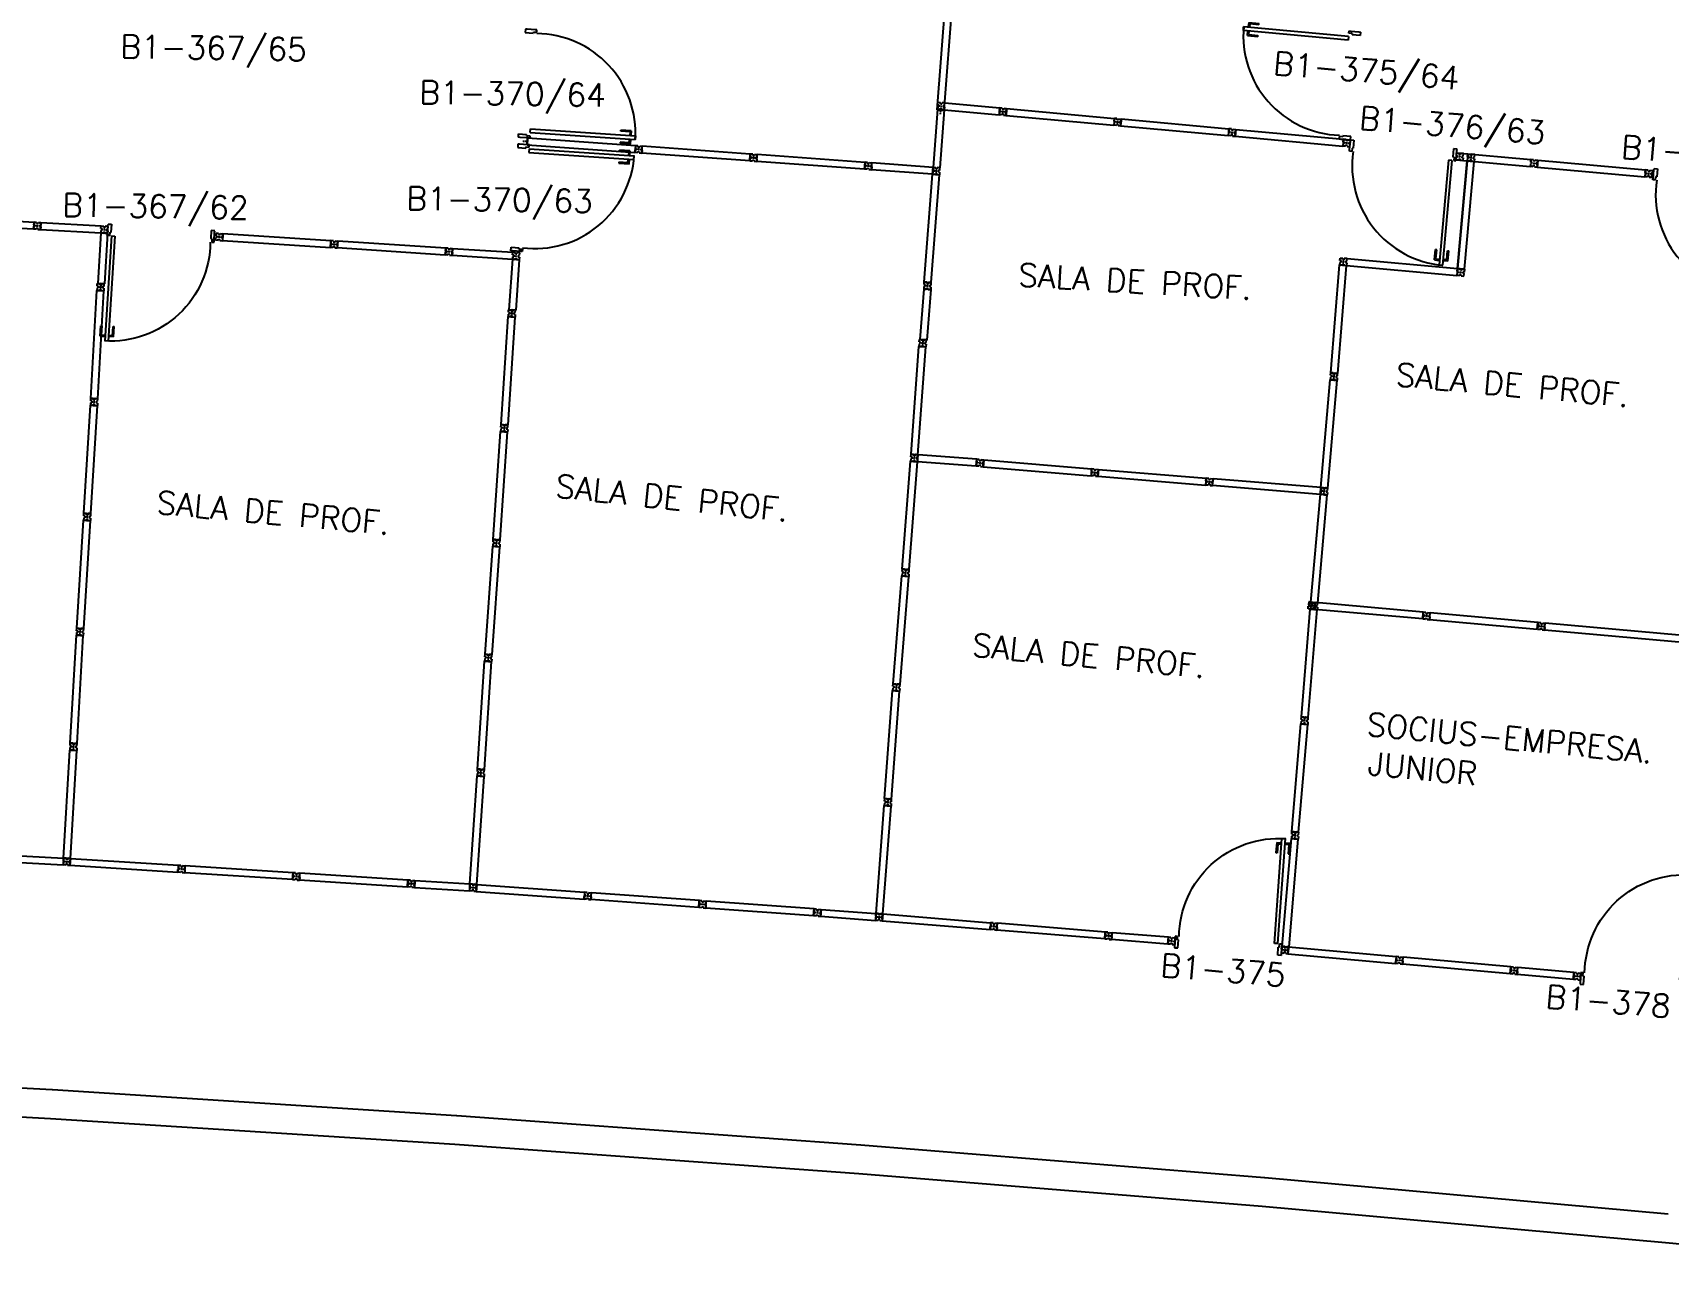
# Model space of a CAD drawing. Header units: millimetres. Extents: x 2757 to 3055, y 1102 to 1216.
# Drawn here: x 2935.51 to 2949.72, y 1187.96 to 1198.82 of the extents above; entities that cross this region are included whole.
import ezdxf

# ---------------------------------------------------------------- set-up
doc = ezdxf.new("R2010")
doc.units = ezdxf.units.MM
for name, color, linetype in [('BANC', 2, 'Continuous'), ('DIV', 2, 'Continuous'), ('TEXTO', 2, 'Continuous'), ('TEXTO-ENDEREÇO', 2, 'Continuous'), ('USO1', 2, 'Continuous')]:
    doc.layers.add(name, color=color, linetype=linetype)
doc.styles.add('1', font='romans.shx')
doc.styles.add('UNB-100', font='simplex.shx', dxfattribs={"height": 0.2})
doc.styles.add('UNB-100-1', font='simplex.shx', dxfattribs={"height": 0.2})
doc.dimstyles.new('1-600', dxfattribs={"dimtxt": 1.1, "dimasz": 2.5, "dimexe": 2, "dimexo": 4, "dimgap": 0.2, "dimtad": 1, "dimdec": 0, "dimzin": 4, "dimdsep": 46, "dimlunit": 6, "dimtxsty": '1', "dimblk1": 'NONE', "dimblk2": 'NONE', "dimsah": 1, "dimcen": 0, "dimclrd": 2, "dimclre": 2, "dimclrt": 2, "dimadec": 0, "dimazin": 0, "dimtfac": 1, "dimtdec": 0, "dimtmove": 2, "dimatfit": 3, "dimldrblk": 'NONE', "dimfxl": 1, "dimtolj": 1, "dimtzin": 0, "dimarcsym": 0})

# ---------------------------------------------------------------- blocks, each defined once
blk = doc.blocks.new('DIVMT-SLC')
for p, q in [((-0.03, 0.03), (-0.03, 0.006)), ((-0.008, 0.03), (-0.03, 0.03)), ((-0.0185, 0.006), (-0.03, 0.006)), ((-0.0185, -0.006), (-0.0185, 0.006)), ((-0.008, 0.03), (-0.008, 0.02)), ((-0.008, 0.02), (0.008, 0.02)), ((-0.0051, 0), (0.0051, 0)), ((0.0051, 0), (-0.0051, 0)), ((-0.0051, 0), (0.0051, 0)), ((0, -0.0051), (0, 0.0051)), ((0, 0.0051), (0, -0.0051)), ((0.008, 0.03), (0.008, 0.02)), ((0.008, 0.03), (0.03, 0.03)), ((0.0205, 0.006), (0.03, 0.006)), ((0.0205, -0.006), (0.0205, 0.006)), ((0.0205, 0.006), (0.0205, -0.006)), ((0.0205, 0.006), (0.03, 0.006)), ((0.97, 0.03), (0.03, 0.03)), ((0.03, 0.006), (0.03, 0.03)), ((0.03, -0.03), (0.03, 0.03)), ((0.03, -0.005), (0.03, 0.005)), ((0.97, -0.03), (0.97, 0.03)), ((0.97, 0.03), (0.97, 0.009)), ((0.97, 0.009), (0.97, 0.027)), ((0.9795, 0.006), (0.97, 0.006)), ((0.97, -0.005), (0.97, 0.005)), ((0.9795, 0.006), (0.9795, -0.006)), ((1.0051, 0), (0.9949, 0)), ((1, 0.0051), (1, -0.0051)), ((-0.0185, -0.006), (-0.03, -0.006)), ((-0.03, -0.03), (-0.03, -0.006)), ((-0.008, -0.03), (-0.03, -0.03)), ((-0.008, -0.03), (-0.008, -0.02)), ((-0.008, -0.02), (0.008, -0.02)), ((0.008, -0.03), (0.008, -0.02)), ((0.008, -0.03), (0.03, -0.03)), ((0.0205, -0.006), (0.03, -0.006)), ((0.0205, -0.006), (0.03, -0.006)), ((0.03, -0.006), (0.03, -0.03)), ((0.97, -0.03), (0.03, -0.03)), ((0.9795, -0.006), (0.97, -0.006)), ((0.97, -0.009), (0.97, -0.027))]:
    blk.add_line(p, q)
blk = doc.blocks.new('MDIVMT-SLC')
for p, q in [((-0.03, 0.03), (-0.03, 0.006)), ((-0.008, 0.03), (-0.03, 0.03)), ((-0.0185, 0.006), (-0.03, 0.006)), ((-0.0185, -0.006), (-0.0185, 0.006)), ((-0.008, 0.03), (-0.008, 0.02)), ((-0.008, 0.02), (0.008, 0.02)), ((-0.0051, 0), (0.0051, 0)), ((-0.0051, 0), (0.0051, 0)), ((0, -0.0051), (0, 0.0051)), ((0, -0.0051), (0, 0.0051)), ((0.008, 0.03), (0.008, 0.02)), ((0.008, 0.03), (0.03, 0.03)), ((0.0205, 0.006), (0.03, 0.006)), ((0.0205, -0.006), (0.0205, 0.006)), ((0.0205, 0.006), (0.03, 0.006)), ((0.0205, -0.006), (0.0205, 0.006)), ((0.03, 0.03), (0.03, -0.03)), ((0.03, 0.03), (0.47, 0.03)), ((0.03, 0.006), (0.03, 0.03)), ((0.03, 0.009), (0.03, 0.027)), ((0.03, 0.005), (0.03, -0.005)), ((0.47, 0.03), (0.47, -0.03)), ((0.4795, 0.006), (0.47, 0.006)), ((0.47, 0.005), (0.47, -0.005)), ((0.4795, -0.006), (0.4795, 0.006)), ((0.4949, 0), (0.5051, 0)), ((0.5051, 0), (0.4949, 0)), ((0.5, -0.0051), (0.5, 0.0051)), ((-0.0185, -0.006), (-0.03, -0.006)), ((-0.03, -0.03), (-0.03, -0.006)), ((-0.008, -0.03), (-0.03, -0.03)), ((-0.008, -0.03), (-0.008, -0.02)), ((-0.008, -0.02), (0.008, -0.02)), ((0.008, -0.03), (0.008, -0.02)), ((0.008, -0.03), (0.03, -0.03)), ((0.0205, -0.006), (0.03, -0.006)), ((0.0205, -0.006), (0.03, -0.006)), ((0.03, -0.006), (0.03, -0.03)), ((0.03, -0.03), (0.03, -0.009)), ((0.03, -0.009), (0.03, -0.027)), ((0.03, -0.03), (0.47, -0.03)), ((0.4795, -0.006), (0.47, -0.006))]:
    blk.add_line(p, q)
blk = doc.blocks.new('PDV2E-SLC')
at = {"layer": 'DIV', "color": 1}
for p, q in [((0.023, 0.925), (0.063, 0.925)), ((0.023, 0.925), (0.023, 0.835)), ((0.033, 0.915), (0.063, 0.915)), ((0.033, 0.915), (0.033, 0.835)), ((0.138, 0.925), (0.097, 0.925)), ((0.128, 0.915), (0.097, 0.915)), ((0.128, 0.915), (0.128, 0.835)), ((0.138, 0.925), (0.138, 0.835)), ((0.033, 0.835), (0.023, 0.835)), ((0.128, 0.835), (0.137, 0.835))]:
    blk.add_line(p, q, dxfattribs=at)
at = {"layer": 'DIV'}
for p, q in [((0.065, 0.05), (0.065, 0.965)), ((0.095, 0.965), (0.065, 0.965)), ((0.095, 0.05), (0.095, 0.965)), ((0.049, 0.05), (0.029, 0.05)), ((0.029, 0.05), (0.029, 0.035)), ((0.029, 0.035), (0.029, -0.035)), ((0.049, 0.02), (0.049, 0.05)), ((0.049, 0.02), (0.059, 0.02)), ((0.059, -0.05), (0.059, 0.02)), ((0.065, 0.05), (0.095, 0.05)), ((0.928, -0.05), (0.928, 0.02)), ((0.938, 0.02), (0.928, 0.02)), ((0.938, 0.05), (0.958, 0.05)), ((0.938, 0.02), (0.938, 0.05)), ((0.958, 0.05), (0.958, 0.035)), ((0.958, 0.035), (0.958, -0.035)), ((0.029, -0.035), (0.029, -0.05)), ((0.029, -0.05), (0.059, -0.05)), ((0.958, -0.05), (0.928, -0.05)), ((0.958, -0.035), (0.958, -0.05))]:
    blk.add_line(p, q, dxfattribs=at)
at = {"layer": 'DIV', "color": 1}
blk.add_arc((0.062, 0.1), 0.865, 356.6786, 90, dxfattribs=at)
blk = doc.blocks.new('MTT-SLC')
for p, q in [((-0.008, 0.03), (-0.03, 0.03)), ((-0.03, 0.03), (-0.03, 0.006)), ((-0.0185, 0.006), (-0.03, 0.006)), ((-0.0185, -0.006), (-0.0185, 0.006)), ((-0.008, 0.03), (-0.008, 0.02)), ((-0.008, 0.02), (0.008, 0.02)), ((-0.0051, 0), (0.0051, 0)), ((0, -0.0051), (0, 0.0051)), ((0.008, 0.03), (0.03, 0.03)), ((0.008, 0.03), (0.008, 0.02)), ((0.0205, -0.006), (0.0205, 0.006)), ((0.0205, 0.006), (0.03, 0.006)), ((0.03, 0.006), (0.03, 0.03)), ((-0.03, -0.03), (-0.03, -0.006)), ((-0.0185, -0.006), (-0.03, -0.006)), ((-0.008, -0.03), (-0.03, -0.03)), ((-0.008, -0.02), (0.008, -0.02)), ((-0.008, -0.03), (-0.008, -0.02)), ((0.008, -0.03), (0.008, -0.02)), ((0.008, -0.03), (0.03, -0.03)), ((0.0205, -0.006), (0.03, -0.006)), ((0.03, -0.006), (0.03, -0.03))]:
    blk.add_line(p, q)
blk = doc.blocks.new('DIV-SLC')
for p, q in [((-0.0051, 0), (0.0051, 0)), ((0, -0.0051), (0, 0.0051)), ((0.0205, 0.006), (0.03, 0.006)), ((0.0205, -0.006), (0.0205, 0.006)), ((0.03, 0.03), (0.97, 0.03)), ((0.03, 0.03), (0.03, -0.03)), ((0.03, 0.009), (0.03, 0.027)), ((0.03, 0.005), (0.03, -0.005)), ((0.97, 0.03), (0.97, -0.03)), ((0.9795, 0.006), (0.97, 0.006)), ((0.97, 0.005), (0.97, -0.005)), ((0.9795, -0.006), (0.9795, 0.006)), ((1.0051, 0), (0.9949, 0)), ((0.9949, 0), (1.0051, 0)), ((1, -0.0051), (1, 0.0051)), ((0.0205, -0.006), (0.03, -0.006)), ((0.03, -0.03), (0.03, -0.009)), ((0.03, -0.009), (0.03, -0.027)), ((0.03, -0.03), (0.97, -0.03)), ((0.9795, -0.006), (0.97, -0.006))]:
    blk.add_line(p, q)
blk = doc.blocks.new('PDV2D-SLC')
at = {"layer": 'DIV'}
for p, q in [((0.03, 0.05), (0.06, 0.05)), ((0.03, 0.035), (0.03, 0.05)), ((0.03, -0.035), (0.03, 0.035)), ((0.06, 0.05), (0.06, -0.02)), ((0.941, 0.05), (0.941, -0.02)), ((0.971, 0.05), (0.941, 0.05)), ((0.971, 0.035), (0.971, 0.05)), ((0.971, -0.035), (0.971, 0.035)), ((0.03, -0.05), (0.03, -0.035)), ((0.05, -0.05), (0.03, -0.05)), ((0.05, -0.02), (0.06, -0.02)), ((0.05, -0.02), (0.05, -0.05)), ((0.079, -0.05), (0.109, -0.05)), ((0.079, -0.05), (0.079, -0.965)), ((0.109, -0.05), (0.109, -0.965)), ((0.951, -0.02), (0.941, -0.02)), ((0.951, -0.02), (0.951, -0.05)), ((0.951, -0.05), (0.971, -0.05)), ((0.971, -0.05), (0.971, -0.035)), ((0.109, -0.965), (0.079, -0.965))]:
    blk.add_line(p, q, dxfattribs=at)
at = {"layer": 'DIV', "color": 1}
for p, q in [((0.036, -0.925), (0.036, -0.835)), ((0.046, -0.835), (0.036, -0.835)), ((0.046, -0.915), (0.046, -0.835)), ((0.141, -0.915), (0.141, -0.835)), ((0.141, -0.835), (0.151, -0.835)), ((0.151, -0.925), (0.151, -0.835)), ((0.036, -0.925), (0.076, -0.925)), ((0.046, -0.915), (0.076, -0.915)), ((0.141, -0.915), (0.111, -0.915)), ((0.151, -0.925), (0.111, -0.925))]:
    blk.add_line(p, q, dxfattribs=at)
blk.add_arc((0.076, -0.1), 0.865, 270, 3.3214, dxfattribs=at)
blk = doc.blocks.new('*D106')
at = {"layer": 'DEFPOINTS', "color": 0, "transparency": 16777216}
for p in [(2979.009, 1208.038), (2944.069, 1205.583), (2943.954, 1204.088), (2994.816, 1198.615), (2994.524, 1197.144)]:
    blk.add_point(p, dxfattribs=at)
at = {"layer": 'USO1', "color": 2, "lineweight": -2, "transparency": 16777216}
for p, q in [((2944.375, 1209.571), (2944.72, 1214.057)), ((2995.594, 1202.539), (2996.472, 1206.964))]:
    blk.add_line(p, q, dxfattribs=at)
blk.add_arc((2911.153, 776.839), 436.505, 78.78048, 85.60976, dxfattribs=at)
at = {"layer": 'USO1', "color": 2, "transparency": 16777216, "insert": (2970.557, 1210.225), "char_height": 1.1, "attachment_point": 5, "rotation": 352.1951, "style": '1'}
blk.add_mtext('\\A1;Sociologia', dxfattribs=at)
blk = doc.blocks.new('_NONE')
at = {"color": 0, "linetype": 'ByBlock'}
blk.add_circle((0, 0), 0.25, dxfattribs=at)
blk = doc.blocks.new('dfh')
at = {"layer": 'DIV'}
for p, q in [((-0.029, 0.009), (-0.027, 0.033)), ((-0.027, 0.033), (-0.029, 0.012)), ((-0.029, 0.012), (-0.027, 0.03)), ((-0.02, 0.008), (-0.029, 0.009)), ((-0.02, 0.008), (-0.029, 0.009)), ((-0.005, 0.031), (-0.027, 0.033)), ((-0.02, 0.008), (-0.021, -0.004)), ((-0.02, 0.008), (-0.021, -0.004)), ((-0.005, 0.031), (-0.006, 0.021)), ((0.01, 0.019), (-0.006, 0.021)), ((0.005, 0), (-0.005, 0)), ((0.005, 0), (-0.005, 0)), ((0, 0.005), (0, -0.005)), ((0, 0.005), (0, -0.005)), ((0.011, 0.029), (0.01, 0.019)), ((0.011, 0.029), (0.033, 0.027)), ((0.019, 0.004), (0.018, -0.008)), ((0.019, 0.004), (0.03, 0.003)), ((0.033, 0.027), (0.03, 0.003)), ((-0.03, -0.003), (-0.033, -0.027)), ((-0.011, -0.029), (-0.033, -0.027)), ((-0.031, -0.006), (-0.032, -0.024)), ((-0.021, -0.004), (-0.03, -0.003)), ((-0.021, -0.004), (-0.03, -0.003)), ((-0.011, -0.029), (-0.01, -0.019)), ((0.006, -0.021), (-0.01, -0.019)), ((0.005, -0.031), (0.006, -0.021)), ((0.005, -0.031), (0.027, -0.033)), ((0.018, -0.008), (0.029, -0.009)), ((0.027, -0.033), (0.029, -0.009))]:
    blk.add_line(p, q, dxfattribs=at)

msp = doc.modelspace()

# ---------------------------------------------------------------- linework, layer by layer
at = {"layer": 'BANC'}
for p, q in [((2935.679, 1189.632), (2932.166, 1189.826)), ((2935.665, 1189.382), (2932.152, 1189.577)), ((2939.192, 1189.407), (2935.681, 1189.632)), ((2939.176, 1189.158), (2935.665, 1189.382)), ((2942.704, 1189.153), (2939.194, 1189.407)), ((2942.686, 1188.903), (2939.176, 1189.158)), ((2946.213, 1188.868), (2942.706, 1189.152)), ((2946.192, 1188.619), (2942.686, 1188.903)), ((2949.719, 1188.554), (2946.215, 1188.868)), ((2949.697, 1188.305), (2946.192, 1188.619)), ((2953.198, 1187.961), (2949.697, 1188.305))]:
    msp.add_line(p, q, dxfattribs=at)
at = {"layer": 'DIV'}
for p, q in [((2943.37, 1198.151), (2943.332, 1197.646)), ((2943.371, 1198.173), (2943.37, 1198.151)), ((2943.37, 1198.151), (2943.39, 1198.15)), ((2943.429, 1198.147), (2943.37, 1198.151)), ((2943.393, 1198.15), (2943.37, 1198.151)), ((2943.371, 1198.173), (2943.381, 1198.172)), ((2943.372, 1198.189), (2943.374, 1198.211)), ((2943.372, 1198.189), (2943.382, 1198.188)), ((2943.39, 1198.15), (2943.373, 1198.151)), ((2943.374, 1198.211), (2943.398, 1198.209)), ((2943.382, 1198.188), (2943.381, 1198.172)), ((2943.429, 1198.147), (2943.392, 1197.642)), ((2943.394, 1198.159), (2943.393, 1198.15)), ((2943.394, 1198.159), (2943.393, 1198.15)), ((2943.394, 1198.159), (2943.406, 1198.158)), ((2943.394, 1198.159), (2943.406, 1198.158)), ((2943.404, 1198.149), (2943.394, 1198.149)), ((2943.397, 1198.198), (2943.398, 1198.209)), ((2943.397, 1198.198), (2943.409, 1198.197)), ((2943.397, 1198.179), (2943.407, 1198.179)), ((2943.397, 1198.179), (2943.407, 1198.179)), ((2943.402, 1198.184), (2943.401, 1198.174)), ((2943.402, 1198.184), (2943.401, 1198.174)), ((2943.406, 1198.158), (2943.405, 1198.149)), ((2943.406, 1198.158), (2943.405, 1198.149)), ((2943.405, 1198.149), (2943.429, 1198.147)), ((2943.408, 1198.148), (2943.426, 1198.147)), ((2943.409, 1198.197), (2943.41, 1198.208)), ((2943.434, 1198.207), (2943.41, 1198.208)), ((2943.422, 1198.185), (2943.421, 1198.17)), ((2943.431, 1198.169), (2943.421, 1198.17)), ((2943.432, 1198.185), (2943.422, 1198.185)), ((2943.431, 1198.169), (2943.429, 1198.147)), ((2943.429, 1198.147), (2943.906, 1198.103)), ((2943.432, 1198.185), (2943.434, 1198.207)), ((2943.434, 1198.207), (2943.912, 1198.163)), ((2943.912, 1198.163), (2943.906, 1198.103)), ((2943.908, 1198.127), (2943.906, 1198.103)), ((2943.928, 1198.101), (2943.906, 1198.103)), ((2943.909, 1198.138), (2943.908, 1198.128)), ((2943.918, 1198.126), (2943.908, 1198.127)), ((2943.918, 1198.126), (2943.908, 1198.127)), ((2943.909, 1198.139), (2943.912, 1198.163)), ((2943.919, 1198.138), (2943.909, 1198.139)), ((2943.919, 1198.138), (2943.909, 1198.139)), ((2943.934, 1198.161), (2943.912, 1198.163)), ((2943.919, 1198.138), (2943.918, 1198.126)), ((2943.918, 1198.126), (2943.919, 1198.138)), ((2943.928, 1198.101), (2943.929, 1198.111)), ((2943.945, 1198.11), (2943.929, 1198.111)), ((2943.934, 1198.161), (2943.933, 1198.151)), ((2943.949, 1198.15), (2943.933, 1198.151)), ((2943.944, 1198.13), (2943.934, 1198.131)), ((2943.934, 1198.131), (2943.944, 1198.13)), ((2943.944, 1198.13), (2943.934, 1198.131)), ((2943.939, 1198.136), (2943.938, 1198.125)), ((2943.938, 1198.125), (2943.939, 1198.136)), ((2943.944, 1198.1), (2943.945, 1198.11)), ((2943.944, 1198.1), (2943.966, 1198.098)), ((2943.949, 1198.16), (2943.949, 1198.15)), ((2943.949, 1198.16), (2943.971, 1198.158)), ((2943.958, 1198.135), (2943.957, 1198.123)), ((2943.957, 1198.123), (2943.968, 1198.122)), ((2943.958, 1198.135), (2943.969, 1198.134)), ((2943.966, 1198.098), (2943.968, 1198.122)), ((2943.971, 1198.158), (2943.969, 1198.134)), ((2946.959, 1197.885), (2946.985, 1197.882)), ((2942.741, 1197.69), (2942.74, 1197.666)), ((2942.763, 1197.688), (2942.741, 1197.69)), ((2942.763, 1197.688), (2942.763, 1197.678)), ((2942.763, 1197.678), (2942.778, 1197.677)), ((2942.779, 1197.687), (2942.778, 1197.677)), ((2942.779, 1197.687), (2942.801, 1197.686)), ((2942.797, 1197.626), (2942.801, 1197.686)), ((2942.799, 1197.662), (2942.801, 1197.686)), ((2943.332, 1197.646), (2942.801, 1197.686)), ((2947.876, 1197.712), (2948.521, 1197.654)), ((2947.881, 1197.771), (2948.526, 1197.714)), ((2947.979, 1197.763), (2947.889, 1196.767)), ((2942.737, 1197.63), (2942.739, 1197.654)), ((2942.759, 1197.629), (2942.737, 1197.63)), ((2942.75, 1197.653), (2942.739, 1197.654)), ((2942.751, 1197.665), (2942.74, 1197.666)), ((2942.75, 1197.653), (2942.751, 1197.665)), ((2942.759, 1197.629), (2942.76, 1197.639)), ((2942.76, 1197.639), (2942.776, 1197.637)), ((2942.764, 1197.658), (2942.774, 1197.658)), ((2942.774, 1197.658), (2942.764, 1197.658)), ((2942.764, 1197.658), (2942.774, 1197.658)), ((2942.769, 1197.663), (2942.769, 1197.653)), ((2942.769, 1197.653), (2942.769, 1197.663)), ((2942.775, 1197.627), (2942.776, 1197.637)), ((2942.775, 1197.627), (2942.797, 1197.626)), ((2942.79, 1197.662), (2942.789, 1197.65)), ((2942.789, 1197.65), (2942.79, 1197.662)), ((2942.789, 1197.65), (2942.799, 1197.65)), ((2942.789, 1197.65), (2942.799, 1197.65)), ((2942.79, 1197.662), (2942.799, 1197.662)), ((2942.79, 1197.662), (2942.799, 1197.662)), ((2942.799, 1197.65), (2942.797, 1197.626)), ((2943.328, 1197.586), (2942.797, 1197.626)), ((2942.799, 1197.651), (2942.799, 1197.661)), ((2943.328, 1197.586), (2943.332, 1197.646)), ((2943.33, 1197.607), (2943.328, 1197.589)), ((2943.33, 1197.611), (2943.331, 1197.621)), ((2943.339, 1197.61), (2943.33, 1197.61)), ((2943.332, 1197.646), (2943.331, 1197.625)), ((2943.331, 1197.625), (2943.332, 1197.643)), ((2943.34, 1197.622), (2943.331, 1197.622)), ((2943.34, 1197.622), (2943.339, 1197.61)), ((2943.365, 1197.614), (2943.355, 1197.614)), ((2943.361, 1197.619), (2943.36, 1197.609)), ((2935.517, 1197.11), (2935.519, 1197.134)), ((2935.539, 1197.108), (2935.517, 1197.11)), ((2935.521, 1197.17), (2935.519, 1197.146)), ((2935.531, 1197.145), (2935.519, 1197.146)), ((2935.53, 1197.133), (2935.519, 1197.134)), ((2935.543, 1197.168), (2935.521, 1197.17)), ((2935.531, 1197.145), (2935.53, 1197.133)), ((2935.539, 1197.108), (2935.54, 1197.118)), ((2935.54, 1197.118), (2935.556, 1197.117)), ((2935.543, 1197.168), (2935.542, 1197.158)), ((2935.542, 1197.158), (2935.558, 1197.157)), ((2935.544, 1197.138), (2935.554, 1197.138)), ((2935.544, 1197.138), (2935.554, 1197.138)), ((2935.549, 1197.143), (2935.549, 1197.133)), ((2935.549, 1197.143), (2935.549, 1197.133)), ((2935.555, 1197.107), (2935.556, 1197.117)), ((2935.555, 1197.107), (2935.577, 1197.106)), ((2935.559, 1197.167), (2935.558, 1197.157)), ((2935.559, 1197.167), (2935.581, 1197.166)), ((2935.57, 1197.143), (2935.569, 1197.131)), ((2935.57, 1197.143), (2935.569, 1197.131)), ((2935.569, 1197.131), (2935.579, 1197.13)), ((2935.569, 1197.131), (2935.579, 1197.13)), ((2935.57, 1197.143), (2935.579, 1197.142)), ((2935.57, 1197.143), (2935.579, 1197.142)), ((2935.577, 1197.106), (2935.581, 1197.166)), ((2935.579, 1197.13), (2935.577, 1197.106)), ((2935.578, 1197.127), (2935.577, 1197.109)), ((2935.577, 1197.106), (2936.101, 1197.077)), ((2935.579, 1197.142), (2935.581, 1197.166)), ((2935.579, 1197.131), (2935.579, 1197.141)), ((2935.581, 1197.166), (2935.58, 1197.145)), ((2935.58, 1197.145), (2935.581, 1197.163)), ((2935.581, 1197.166), (2936.104, 1197.137)), ((2936.137, 1197.105), (2936.127, 1197.105)), ((2936.127, 1197.105), (2936.137, 1197.105)), ((2936.132, 1197.11), (2936.132, 1197.1)), ((2936.153, 1197.11), (2936.152, 1197.098)), ((2936.153, 1197.11), (2936.162, 1197.109)), ((2936.16, 1197.073), (2936.164, 1197.133)), ((2936.162, 1197.098), (2936.162, 1197.108)), ((2936.152, 1197.098), (2936.162, 1197.097)), ((2939.094, 1196.886), (2939.096, 1196.91)), ((2939.116, 1196.884), (2939.094, 1196.886)), ((2939.107, 1196.909), (2939.096, 1196.91)), ((2939.098, 1196.945), (2939.097, 1196.922)), ((2939.108, 1196.921), (2939.097, 1196.922)), ((2939.12, 1196.944), (2939.098, 1196.945)), ((2939.108, 1196.921), (2939.107, 1196.909)), ((2939.116, 1196.884), (2939.117, 1196.894)), ((2939.117, 1196.894), (2939.133, 1196.893)), ((2939.12, 1196.944), (2939.12, 1196.934)), ((2939.12, 1196.934), (2939.136, 1196.933)), ((2939.121, 1196.914), (2939.131, 1196.913)), ((2939.121, 1196.914), (2939.131, 1196.913)), ((2939.127, 1196.919), (2939.126, 1196.909)), ((2939.127, 1196.919), (2939.126, 1196.909)), ((2939.132, 1196.883), (2939.133, 1196.893)), ((2939.132, 1196.883), (2939.154, 1196.882)), ((2939.136, 1196.943), (2939.158, 1196.942)), ((2939.136, 1196.943), (2939.136, 1196.933)), ((2939.147, 1196.918), (2939.146, 1196.906)), ((2939.147, 1196.918), (2939.146, 1196.906)), ((2939.146, 1196.906), (2939.156, 1196.906)), ((2939.146, 1196.906), (2939.156, 1196.906)), ((2939.147, 1196.918), (2939.157, 1196.918)), ((2939.147, 1196.918), (2939.157, 1196.918)), ((2939.154, 1196.882), (2939.158, 1196.942)), ((2939.156, 1196.906), (2939.154, 1196.882)), ((2939.156, 1196.903), (2939.154, 1196.885)), ((2939.154, 1196.882), (2939.678, 1196.848)), ((2939.156, 1196.907), (2939.157, 1196.917)), ((2939.157, 1196.918), (2939.158, 1196.942)), ((2939.158, 1196.942), (2939.157, 1196.921)), ((2939.157, 1196.921), (2939.158, 1196.939)), ((2939.158, 1196.942), (2939.681, 1196.908)), ((2946.929, 1196.853), (2947.889, 1196.767)), ((2946.924, 1196.793), (2947.884, 1196.707)), ((2947.889, 1196.767), (2947.884, 1196.707)), ((2947.886, 1196.731), (2947.884, 1196.707)), ((2947.906, 1196.705), (2947.884, 1196.707)), ((2947.887, 1196.742), (2947.886, 1196.732)), ((2947.895, 1196.73), (2947.886, 1196.731)), ((2947.895, 1196.73), (2947.886, 1196.731)), ((2947.887, 1196.743), (2947.889, 1196.767)), ((2947.896, 1196.742), (2947.887, 1196.743)), ((2947.896, 1196.742), (2947.887, 1196.743)), ((2947.911, 1196.765), (2947.889, 1196.767)), ((2947.896, 1196.742), (2947.895, 1196.73)), ((2947.895, 1196.73), (2947.896, 1196.742)), ((2947.906, 1196.705), (2947.906, 1196.715)), ((2947.922, 1196.713), (2947.906, 1196.715)), ((2947.911, 1196.765), (2947.91, 1196.755)), ((2947.926, 1196.753), (2947.91, 1196.755)), ((2947.921, 1196.734), (2947.911, 1196.735)), ((2947.911, 1196.735), (2947.921, 1196.734)), ((2947.921, 1196.734), (2947.911, 1196.735)), ((2947.917, 1196.739), (2947.916, 1196.729)), ((2947.916, 1196.729), (2947.917, 1196.739)), ((2947.921, 1196.703), (2947.922, 1196.713)), ((2947.921, 1196.703), (2947.943, 1196.701)), ((2947.927, 1196.763), (2947.926, 1196.753)), ((2947.927, 1196.763), (2947.949, 1196.761)), ((2947.935, 1196.738), (2947.934, 1196.726)), ((2947.934, 1196.726), (2947.946, 1196.725)), ((2947.935, 1196.738), (2947.947, 1196.737)), ((2947.943, 1196.701), (2947.946, 1196.725)), ((2947.949, 1196.761), (2947.947, 1196.737)), ((2943.197, 1195.089), (2943.202, 1195.149)), ((2943.712, 1195.11), (2943.202, 1195.149)), ((2943.708, 1195.05), (2943.197, 1195.089)), ((2943.708, 1195.05), (2943.712, 1195.11)), ((2943.71, 1195.074), (2943.708, 1195.05)), ((2943.709, 1195.071), (2943.708, 1195.053)), ((2943.73, 1195.049), (2943.708, 1195.05)), ((2943.71, 1195.075), (2943.71, 1195.085)), ((2943.719, 1195.073), (2943.71, 1195.074)), ((2943.719, 1195.073), (2943.71, 1195.074)), ((2943.711, 1195.086), (2943.712, 1195.11)), ((2943.712, 1195.11), (2943.711, 1195.089)), ((2943.711, 1195.089), (2943.712, 1195.107)), ((2943.72, 1195.085), (2943.711, 1195.086)), ((2943.72, 1195.085), (2943.711, 1195.086)), ((2943.734, 1195.108), (2943.712, 1195.11)), ((2943.72, 1195.085), (2943.719, 1195.073)), ((2943.72, 1195.085), (2943.719, 1195.073)), ((2943.746, 1195.057), (2943.73, 1195.058)), ((2943.73, 1195.049), (2943.73, 1195.058)), ((2943.734, 1195.108), (2943.734, 1195.098)), ((2943.75, 1195.097), (2943.734, 1195.098)), ((2943.745, 1195.077), (2943.735, 1195.078)), ((2943.745, 1195.077), (2943.735, 1195.078)), ((2943.74, 1195.083), (2943.74, 1195.073)), ((2943.74, 1195.083), (2943.74, 1195.073)), ((2943.745, 1195.047), (2943.746, 1195.057)), ((2943.745, 1195.047), (2943.767, 1195.045)), ((2943.75, 1195.107), (2943.772, 1195.105)), ((2943.75, 1195.107), (2943.75, 1195.097)), ((2943.759, 1195.082), (2943.758, 1195.07)), ((2943.758, 1195.07), (2943.769, 1195.069)), ((2943.759, 1195.082), (2943.77, 1195.081)), ((2943.767, 1195.045), (2943.769, 1195.069)), ((2943.772, 1195.105), (2943.77, 1195.081)), ((2948.591, 1193.691), (2948.589, 1193.667)), ((2948.613, 1193.689), (2948.591, 1193.691)), ((2948.586, 1193.631), (2948.588, 1193.655)), ((2948.608, 1193.629), (2948.586, 1193.631)), ((2948.599, 1193.654), (2948.588, 1193.655)), ((2948.6, 1193.666), (2948.589, 1193.667)), ((2948.599, 1193.654), (2948.6, 1193.666)), ((2948.608, 1193.639), (2948.624, 1193.638)), ((2948.608, 1193.629), (2948.608, 1193.639)), ((2948.613, 1193.689), (2948.612, 1193.679)), ((2948.612, 1193.679), (2948.628, 1193.678)), ((2948.613, 1193.659), (2948.623, 1193.658)), ((2948.623, 1193.658), (2948.613, 1193.659)), ((2948.613, 1193.659), (2948.623, 1193.658)), ((2948.619, 1193.664), (2948.618, 1193.653)), ((2948.618, 1193.653), (2948.619, 1193.664)), ((2948.624, 1193.628), (2948.624, 1193.638)), ((2948.624, 1193.628), (2948.645, 1193.626)), ((2948.629, 1193.688), (2948.628, 1193.678)), ((2948.629, 1193.688), (2948.651, 1193.686)), ((2948.639, 1193.663), (2948.638, 1193.651)), ((2948.638, 1193.651), (2948.639, 1193.663)), ((2948.638, 1193.651), (2948.648, 1193.65)), ((2948.638, 1193.651), (2948.648, 1193.65)), ((2948.639, 1193.663), (2948.649, 1193.662)), ((2948.639, 1193.663), (2948.649, 1193.662)), ((2948.645, 1193.626), (2948.651, 1193.686)), ((2948.648, 1193.65), (2948.645, 1193.626)), ((2950.133, 1193.493), (2948.645, 1193.626)), ((2948.648, 1193.651), (2948.648, 1193.661)), ((2948.649, 1193.662), (2948.651, 1193.686)), ((2950.138, 1193.553), (2948.651, 1193.686)), ((2935.296, 1191.612), (2935.774, 1191.586)), ((2935.299, 1191.672), (2935.777, 1191.646)), ((2935.777, 1191.646), (2935.774, 1191.586)), ((2935.776, 1191.621), (2935.775, 1191.611)), ((2935.785, 1191.61), (2935.775, 1191.61)), ((2935.785, 1191.622), (2935.776, 1191.622)), ((2935.785, 1191.61), (2935.785, 1191.622)), ((2935.801, 1191.615), (2935.811, 1191.614)), ((2935.811, 1191.614), (2935.801, 1191.615)), ((2935.805, 1191.61), (2935.806, 1191.62)), ((2938.767, 1191.395), (2938.768, 1191.419)), ((2938.78, 1191.418), (2938.768, 1191.419)), ((2938.77, 1191.455), (2938.769, 1191.431)), ((2938.78, 1191.43), (2938.769, 1191.431)), ((2938.792, 1191.453), (2938.77, 1191.455)), ((2938.78, 1191.418), (2938.78, 1191.43)), ((2938.792, 1191.453), (2938.792, 1191.443)), ((2938.792, 1191.443), (2938.808, 1191.442)), ((2938.793, 1191.423), (2938.803, 1191.423)), ((2938.793, 1191.423), (2938.803, 1191.423)), ((2938.798, 1191.418), (2938.799, 1191.428)), ((2938.798, 1191.418), (2938.799, 1191.428)), ((2938.808, 1191.452), (2938.83, 1191.451)), ((2938.808, 1191.452), (2938.808, 1191.442)), ((2938.818, 1191.416), (2938.819, 1191.428)), ((2938.818, 1191.416), (2938.819, 1191.428)), ((2938.819, 1191.428), (2938.829, 1191.427)), ((2938.819, 1191.428), (2938.829, 1191.427)), ((2938.83, 1191.451), (2938.826, 1191.391)), ((2938.829, 1191.426), (2938.828, 1191.416)), ((2938.829, 1191.427), (2938.83, 1191.451)), ((2938.829, 1191.43), (2938.83, 1191.448)), ((2938.83, 1191.451), (2939.308, 1191.421)), ((2939.308, 1191.421), (2939.304, 1191.361)), ((2938.789, 1191.393), (2938.767, 1191.395)), ((2938.789, 1191.403), (2938.805, 1191.402)), ((2938.789, 1191.393), (2938.789, 1191.403)), ((2938.805, 1191.392), (2938.805, 1191.402)), ((2938.805, 1191.392), (2938.826, 1191.391)), ((2938.818, 1191.416), (2938.828, 1191.415)), ((2938.818, 1191.416), (2938.828, 1191.415)), ((2938.828, 1191.415), (2938.826, 1191.391)), ((2938.826, 1191.391), (2938.828, 1191.412)), ((2938.826, 1191.391), (2939.304, 1191.361)), ((2938.828, 1191.412), (2938.827, 1191.394)), ((2939.316, 1191.396), (2939.306, 1191.397)), ((2939.306, 1191.396), (2939.306, 1191.386)), ((2939.315, 1191.384), (2939.306, 1191.385)), ((2939.315, 1191.384), (2939.316, 1191.396)), ((2939.331, 1191.389), (2939.341, 1191.389)), ((2939.341, 1191.389), (2939.331, 1191.389)), ((2939.336, 1191.384), (2939.336, 1191.394)), ((2942.295, 1191.144), (2942.297, 1191.168)), ((2942.317, 1191.142), (2942.295, 1191.144)), ((2942.299, 1191.204), (2942.297, 1191.18)), ((2942.309, 1191.179), (2942.297, 1191.18)), ((2942.308, 1191.167), (2942.297, 1191.168)), ((2942.321, 1191.202), (2942.299, 1191.204)), ((2942.308, 1191.167), (2942.309, 1191.179)), ((2942.317, 1191.152), (2942.333, 1191.151)), ((2942.317, 1191.142), (2942.317, 1191.152)), ((2942.321, 1191.202), (2942.32, 1191.192)), ((2942.32, 1191.192), (2942.336, 1191.191)), ((2942.322, 1191.172), (2942.332, 1191.171)), ((2942.322, 1191.172), (2942.332, 1191.171)), ((2942.327, 1191.166), (2942.327, 1191.177)), ((2942.327, 1191.166), (2942.327, 1191.177)), ((2942.333, 1191.141), (2942.333, 1191.151)), ((2942.333, 1191.141), (2942.355, 1191.14)), ((2942.337, 1191.201), (2942.336, 1191.191)), ((2942.337, 1191.201), (2942.359, 1191.199)), ((2942.347, 1191.164), (2942.348, 1191.176)), ((2942.347, 1191.164), (2942.348, 1191.176)), ((2942.347, 1191.164), (2942.356, 1191.163)), ((2942.347, 1191.164), (2942.356, 1191.163)), ((2942.348, 1191.176), (2942.357, 1191.175)), ((2942.348, 1191.176), (2942.357, 1191.175)), ((2942.359, 1191.199), (2942.355, 1191.14)), ((2942.356, 1191.163), (2942.355, 1191.14)), ((2942.356, 1191.16), (2942.355, 1191.143)), ((2942.355, 1191.14), (2942.356, 1191.16)), ((2942.355, 1191.14), (2942.832, 1191.105)), ((2942.357, 1191.174), (2942.356, 1191.164)), ((2942.357, 1191.175), (2942.359, 1191.199)), ((2942.357, 1191.178), (2942.359, 1191.196)), ((2942.359, 1191.199), (2942.836, 1191.165)), ((2942.836, 1191.165), (2942.832, 1191.105)), ((2942.834, 1191.14), (2942.834, 1191.13)), ((2942.844, 1191.141), (2942.835, 1191.141)), ((2942.843, 1191.129), (2942.844, 1191.141)), ((2942.859, 1191.133), (2942.869, 1191.133)), ((2942.869, 1191.133), (2942.859, 1191.133)), ((2942.864, 1191.128), (2942.864, 1191.138)), ((2942.843, 1191.129), (2942.834, 1191.129)), ((2944.829, 1191.003), (2944.827, 1190.979)), ((2944.851, 1191.001), (2944.829, 1191.003)), ((2944.851, 1191.001), (2944.85, 1190.992)), ((2944.85, 1190.992), (2944.866, 1190.99)), ((2944.867, 1191), (2944.866, 1190.99)), ((2944.867, 1191), (2944.889, 1190.998)), ((2944.884, 1190.939), (2944.889, 1190.998)), ((2944.887, 1190.975), (2944.889, 1190.998)), ((2945.377, 1190.959), (2944.889, 1190.998)), ((2944.824, 1190.943), (2944.826, 1190.967)), ((2944.846, 1190.942), (2944.824, 1190.943)), ((2944.837, 1190.966), (2944.826, 1190.967)), ((2944.838, 1190.978), (2944.827, 1190.979)), ((2944.837, 1190.966), (2944.838, 1190.978)), ((2944.846, 1190.942), (2944.847, 1190.952)), ((2944.847, 1190.952), (2944.863, 1190.95)), ((2944.851, 1190.971), (2944.861, 1190.971)), ((2944.861, 1190.971), (2944.851, 1190.971)), ((2944.851, 1190.971), (2944.861, 1190.971)), ((2944.857, 1190.976), (2944.856, 1190.966)), ((2944.856, 1190.966), (2944.857, 1190.976)), ((2944.862, 1190.94), (2944.863, 1190.95)), ((2944.862, 1190.94), (2944.884, 1190.939)), ((2944.877, 1190.975), (2944.876, 1190.963)), ((2944.876, 1190.963), (2944.877, 1190.975)), ((2944.876, 1190.963), (2944.886, 1190.963)), ((2944.876, 1190.963), (2944.886, 1190.963)), ((2944.877, 1190.975), (2944.887, 1190.975)), ((2944.877, 1190.975), (2944.887, 1190.975)), ((2944.886, 1190.963), (2944.884, 1190.939)), ((2945.372, 1190.899), (2944.884, 1190.939)), ((2944.886, 1190.964), (2944.887, 1190.974)), ((2945.372, 1190.899), (2945.377, 1190.959)), ((2945.372, 1190.899), (2945.374, 1190.923)), ((2945.394, 1190.897), (2945.372, 1190.899)), ((2945.374, 1190.92), (2945.373, 1190.902)), ((2945.374, 1190.924), (2945.375, 1190.934)), ((2945.384, 1190.922), (2945.374, 1190.923)), ((2945.386, 1190.922), (2945.374, 1190.923)), ((2945.377, 1190.959), (2945.375, 1190.938)), ((2945.377, 1190.959), (2945.375, 1190.935)), ((2945.375, 1190.938), (2945.377, 1190.956)), ((2945.385, 1190.934), (2945.375, 1190.935)), ((2945.387, 1190.934), (2945.375, 1190.935)), ((2945.399, 1190.957), (2945.377, 1190.959)), ((2945.385, 1190.934), (2945.384, 1190.922)), ((2945.386, 1190.922), (2945.387, 1190.934)), ((2945.394, 1190.897), (2945.395, 1190.907)), ((2945.395, 1190.907), (2945.411, 1190.906)), ((2945.399, 1190.957), (2945.398, 1190.947)), ((2945.398, 1190.947), (2945.414, 1190.946)), ((2945.41, 1190.926), (2945.4, 1190.927)), ((2945.4, 1190.927), (2945.41, 1190.926)), ((2945.4, 1190.927), (2945.41, 1190.926)), ((2945.405, 1190.932), (2945.404, 1190.921)), ((2945.404, 1190.921), (2945.405, 1190.932)), ((2945.404, 1190.921), (2945.405, 1190.932)), ((2945.41, 1190.896), (2945.411, 1190.906)), ((2945.41, 1190.896), (2945.432, 1190.894)), ((2945.415, 1190.956), (2945.414, 1190.946)), ((2945.415, 1190.956), (2945.437, 1190.954)), ((2945.425, 1190.919), (2945.426, 1190.931)), ((2945.425, 1190.919), (2945.426, 1190.931)), ((2945.425, 1190.919), (2945.434, 1190.918)), ((2945.425, 1190.919), (2945.434, 1190.918)), ((2945.426, 1190.931), (2945.435, 1190.93)), ((2945.426, 1190.931), (2945.435, 1190.93)), ((2945.437, 1190.954), (2945.432, 1190.894)), ((2945.434, 1190.918), (2945.432, 1190.894)), ((2945.434, 1190.915), (2945.432, 1190.897)), ((2945.432, 1190.894), (2945.434, 1190.915)), ((2945.435, 1190.929), (2945.434, 1190.919)), ((2945.435, 1190.93), (2945.437, 1190.954)), ((2945.435, 1190.933), (2945.437, 1190.951)), ((2946.362, 1190.88), (2946.358, 1190.82)), ((2946.37, 1190.855), (2946.36, 1190.856)), ((2946.36, 1190.855), (2946.36, 1190.845)), ((2946.369, 1190.843), (2946.37, 1190.855)), ((2946.385, 1190.848), (2946.395, 1190.847)), ((2946.395, 1190.847), (2946.385, 1190.848)), ((2946.389, 1190.842), (2946.39, 1190.852)), ((2946.369, 1190.843), (2946.36, 1190.844)), ((2948.348, 1190.641), (2948.35, 1190.665)), ((2948.37, 1190.639), (2948.348, 1190.641)), ((2948.361, 1190.664), (2948.35, 1190.665)), ((2948.353, 1190.701), (2948.351, 1190.677)), ((2948.362, 1190.676), (2948.351, 1190.677)), ((2948.375, 1190.699), (2948.353, 1190.701)), ((2948.361, 1190.664), (2948.362, 1190.676)), ((2948.37, 1190.639), (2948.371, 1190.649)), ((2948.371, 1190.649), (2948.387, 1190.648)), ((2948.375, 1190.699), (2948.374, 1190.689)), ((2948.374, 1190.689), (2948.39, 1190.687)), ((2948.375, 1190.669), (2948.385, 1190.668)), ((2948.385, 1190.668), (2948.375, 1190.669)), ((2948.375, 1190.669), (2948.385, 1190.668)), ((2948.381, 1190.673), (2948.38, 1190.663)), ((2948.38, 1190.663), (2948.381, 1190.673)), ((2948.386, 1190.638), (2948.387, 1190.648)), ((2948.386, 1190.638), (2948.408, 1190.636)), ((2948.391, 1190.697), (2948.39, 1190.687)), ((2948.391, 1190.697), (2948.413, 1190.695)), ((2948.401, 1190.672), (2948.4, 1190.66)), ((2948.4, 1190.66), (2948.401, 1190.672)), ((2948.4, 1190.66), (2948.41, 1190.66)), ((2948.4, 1190.66), (2948.41, 1190.66)), ((2948.401, 1190.672), (2948.411, 1190.671)), ((2948.401, 1190.672), (2948.411, 1190.671)), ((2948.408, 1190.636), (2948.413, 1190.695)), ((2948.41, 1190.66), (2948.408, 1190.636)), ((2948.896, 1190.592), (2948.408, 1190.636)), ((2948.41, 1190.661), (2948.411, 1190.671)), ((2948.411, 1190.671), (2948.413, 1190.695)), ((2948.901, 1190.652), (2948.413, 1190.695)), ((2948.896, 1190.592), (2948.901, 1190.652)), ((2948.897, 1190.613), (2948.896, 1190.595)), ((2948.898, 1190.617), (2948.899, 1190.627)), ((2948.907, 1190.615), (2948.898, 1190.616)), ((2948.901, 1190.652), (2948.899, 1190.631)), ((2948.899, 1190.631), (2948.901, 1190.649)), ((2948.908, 1190.627), (2948.899, 1190.628)), ((2948.908, 1190.627), (2948.907, 1190.615)), ((2948.933, 1190.619), (2948.923, 1190.62)), ((2948.929, 1190.624), (2948.928, 1190.614))]:
    msp.add_line(p, q, dxfattribs=at)

# ---------------------------------------------------------------- block references
for name, p, rotation in [('DIVMT-SLC', (2943.474, 1199.11), 265.5372045948886), ('PDV2D-SLC', (2939.777, 1197.874), 86.21472975732519), ('PDV2D-SLC', (2946.999, 1198.856), 264.7218798390253), ('DIVMT-SLC', (2944.935, 1198.039), 174.7803355086665), ('DIVMT-SLC', (2945.93, 1197.949), 174.7803355086665), ('DIVMT-SLC', (2946.926, 1197.858), 174.7803355086665), ('PDV2E-SLC', (2939.777, 1197.874), 266.1863390874454), ('DIV-SLC', (2939.777, 1197.874), 355.9524825327759), ('DIVMT-SLC', (2940.774, 1197.802), 355.8638586605113), ('PDV2E-SLC', (2947.909, 1197.751), 174.9478601558303), ('DIVMT-SLC', (2941.772, 1197.729), 355.9056928472351), ('MTT-SLC', (2947.908, 1197.739), 264.9478601557947), ('DIVMT-SLC', (2948.006, 1197.73), 264.8446027548708), ('DIVMT-SLC', (2949.55, 1197.592), 174.902292230336), ('DIVMT-SLC', (2943.36, 1197.614), 265.6432066776635), ('PDV2E-SLC', (2950.546, 1197.503), 174.9478601558303), ('MDIVMT-SLC', (2936.132, 1197.105), 266.6630720141404), ('MDIVMT-SLC', (2939.709, 1196.876), 266.1752678474737), ('DIVMT-SLC', (2946.897, 1196.826), 265.3324069215374), ('DIVMT-SLC', (2936.099, 1196.606), 266.7958194215375), ('MDIVMT-SLC', (2943.284, 1196.617), 265.6874636808071), ('DIVMT-SLC', (2939.672, 1196.378), 266.3080152548707), ('DIVMT-SLC', (2943.242, 1196.119), 265.8202110882041), ('DIVMT-SLC', (2946.815, 1195.829), 265.1039292252365), ('DIVMT-SLC', (2936.043, 1195.608), 266.5673417252365), ('DIVMT-SLC', (2939.607, 1195.38), 266.0795375585698), ('DIVMT-SLC', (2943.169, 1195.121), 265.5917333919032), ('DIVMT-SLC', (2944.737, 1194.995), 175.2635072398723), ('DIVMT-SLC', (2945.733, 1194.914), 175.3416409818124), ('DIV-SLC', (2946.73, 1194.833), 175.3420852704712), ('DIVMT-SLC', (2946.73, 1194.833), 264.9603559188909), ('DIVMT-SLC', (2935.983, 1194.609), 266.4237684188908), ('DIVMT-SLC', (2939.539, 1194.382), 265.9359642522242), ('DIVMT-SLC', (2943.093, 1194.124), 265.4481600855575), ('DIVMT-SLC', (2946.642, 1193.837), 265.2947288739598), ('DIVMT-SLC', (2946.623, 1193.838), 354.9778808035792), ('DIVMT-SLC', (2947.619, 1193.749), 354.8549583675265), ('DIVMT-SLC', (2935.921, 1193.611), 266.7581413739599), ('DIVMT-SLC', (2939.468, 1193.385), 266.2703372072932), ('DIVMT-SLC', (2943.013, 1193.128), 265.7825330406265), ('DIVMT-SLC', (2946.56, 1192.84), 265.1944224415407), ('DIVMT-SLC', (2935.864, 1192.613), 266.6578349415407), ('DIVMT-SLC', (2939.403, 1192.387), 266.170030774874), ('DIVMT-SLC', (2942.94, 1192.13), 265.6822266082074), ('DIVMT-SLC', (2946.478, 1191.843), 265.1944224415407), ('MTT-SLC', (2935.806, 1191.615), 177.9023336918815), ('DIV-SLC', (2935.805, 1191.615), 356.3587071593902), ('DIVMT-SLC', (2936.802, 1191.551), 356.3045194694657), ('DIVMT-SLC', (2937.8, 1191.486), 356.350843884228), ('MTT-SLC', (2939.336, 1191.389), 177.4145336918815), ('DIV-SLC', (2939.335, 1191.389), 355.8709071593902), ('DIVMT-SLC', (2940.332, 1191.317), 355.8167194694657), ('DIVMT-SLC', (2941.329, 1191.244), 355.863043884228), ('MTT-SLC', (2942.864, 1191.133), 176.9267336918815), ('DIV-SLC', (2942.863, 1191.133), 355.3831071593901), ('DIVMT-SLC', (2943.86, 1191.052), 355.3289194694657), ('MTT-SLC', (2946.39, 1190.847), 176.4389336918815), ('DIV-SLC', (2946.388, 1190.847), 354.8953071593901), ('DIVMT-SLC', (2947.384, 1190.758), 354.8411194694658), ('MTT-SLC', (2948.928, 1190.619), 354.887443884228)]:
    msp.add_blockref(name, p, dxfattribs=dict(at, rotation=rotation))
at = {"layer": 'DIV', "xscale": -1}
for name, p, rotation in [('DIVMT-SLC', (2934.551, 1197.194), 176.6795990948042), ('PDV2E-SLC', (2936.132, 1197.105), 176.4048706505261), ('DIVMT-SLC', (2937.13, 1197.041), 176.2019082722285), ('DIVMT-SLC', (2938.128, 1196.978), 176.2399641831417), ('PDV2E-SLC', (2946.389, 1190.848), 355.8667916149396), ('PDV2E-SLC', (2949.913, 1190.532), 355.8667916149396)]:
    msp.add_blockref(name, p, dxfattribs=dict(at, rotation=rotation))
at = {"layer": 'DIV', "xscale": 0.003455011204351877, "yscale": 0.0002368471243130443, "zscale": 0.003455011204351877, "rotation": 340.9756}
msp.add_blockref('DIVMT-SLC', (2948.615, 1193.66), dxfattribs=at)
at = {"layer": 'TEXTO-ENDEREÇO'}
msp.add_blockref('dfh', (2948.554, 1197.681), dxfattribs=at)

# ---------------------------------------------------------------- texts
at = {"layer": 'TEXTO', "style": 'UNB-100'}
for s, rotation, p in [('SALA DE PROF.', 356.6379, (2944.068, 1196.615)), ('SALA DE PROF.', 354.753, (2947.346, 1195.75)), ('SALA DE PROF.', 353.9941, (2940.044, 1194.782)), ('SALA DE PROF.', 354.8073, (2936.579, 1194.639)), ('SALA DE PROF.', 354.6498, (2943.665, 1193.4)), ('SOCIUS-EMPRESA.', 354.3713, (2947.092, 1192.713)), ('JUNIOR', 354.3713, (2947.103, 1192.371))]:
    msp.add_text(s, height=0.2, rotation=rotation, dxfattribs=at).set_placement(p)
at = {"layer": 'TEXTO-ENDEREÇO', "style": 'UNB-100-1'}
for s, rotation, p in [('B1-367/65', 359.071, (2936.27, 1198.597)), ('B1-375/64', 355.3365, (2946.282, 1198.453)), ('B1-370/64', 359.071, (2938.868, 1198.199)), ('B1-376/63', 355.3365, (2947.029, 1197.978)), ('B1-378/63', 355.3365, (2949.305, 1197.727)), ('B1-367/62', 359.071, (2935.765, 1197.221)), ('B1-370/63', 359.071, (2938.755, 1197.278)), ('B1-375', 355.3365, (2945.302, 1190.617)), ('B1-378', 355.3365, (2948.648, 1190.346))]:
    msp.add_text(s, height=0.2, rotation=rotation, dxfattribs=at).set_placement(p)

# ---------------------------------------------------------------- dimensions: what is measured, and where the dimension line sits
at = {"layer": 'USO1'}
dim = msp.add_angular_dim_2l(base=(2979.009, 1208.038), line1=((2944.069, 1205.583), (2943.954, 1204.088)), line2=((2994.816, 1198.615), (2994.524, 1197.144)), text='Sociologia', dimstyle='1-600', override={"dimazin": 1}, dxfattribs=at)
dim.commit()
dim.dimension.update_dxf_attribs({"geometry": '*D106', "text_midpoint": (2970.557, 1210.225)})

doc.saveas('drawing.dxf')
